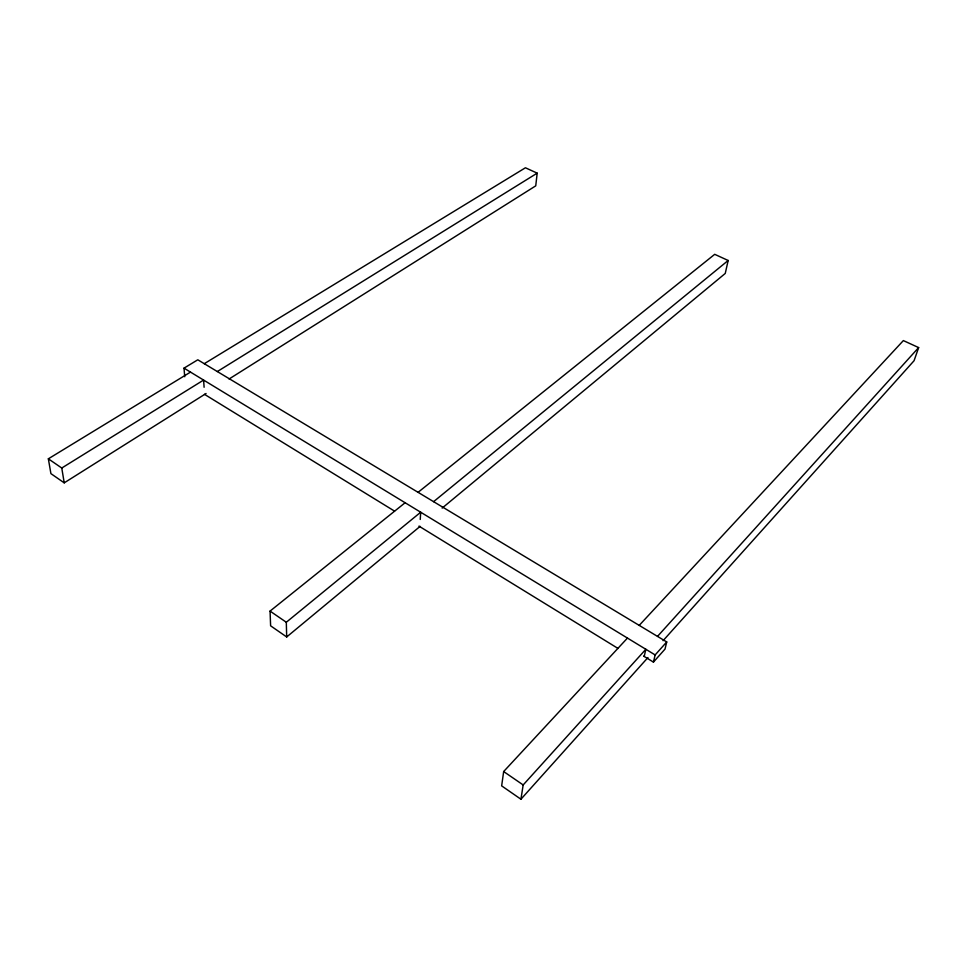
<?xml version="1.0" encoding="UTF-8"?>
<svg xmlns="http://www.w3.org/2000/svg" width="967" height="967" viewBox="0 0 967 967"><rect width="100%" height="100%" fill="white"/><g stroke="black" fill="none" stroke-linecap="round" stroke-linejoin="round"><path stroke-width="1.45" d="M420.246 519.46L420.693 512.22L286.305 622.252L286.691 636.963L270.615 625.818L270.059 611.096L405.113 502.743M204.279 363.701L525.432 167.775L537.181 173.153L535.742 185.845L229.058 379.016M627.45 638.087L503.662 771.545L501.655 785.869L520.935 799.226L647.95 657.548M520.935 799.226L523.171 784.95L645.847 649.28L644.203 656.448M418.082 492.336L714.71 254.321L728.163 260.486L725.25 273.443L442.161 508.098M643.623 656.097L653.438 662.105L655.143 654.937L666.734 641.943L197.8 359.797L184.008 368.149L184.733 376.743M666.734 641.943L665.006 649.099L653.438 662.105M639.223 625.383L903.359 340.589L918.65 347.588L914.069 360.715L663.072 640.686M657.5 636.395L918.65 347.588M286.691 636.963L420.113 526.362M433.591 501.668L728.163 260.486M190.499 372.102L48.35 458.817L50.913 473.625L64.221 482.847L206.068 393.509M48.35 458.817L61.767 468.028L203.59 380.067L204.11 387.271M217.321 371.546L537.181 173.153M184.008 368.149L655.143 654.937M204.472 394.318L394.56 511.132M418.965 526.121L618.046 648.458M270.059 611.096L286.305 622.252M503.662 771.545L523.171 784.95M61.767 468.028L64.221 482.847"/></g></svg>
